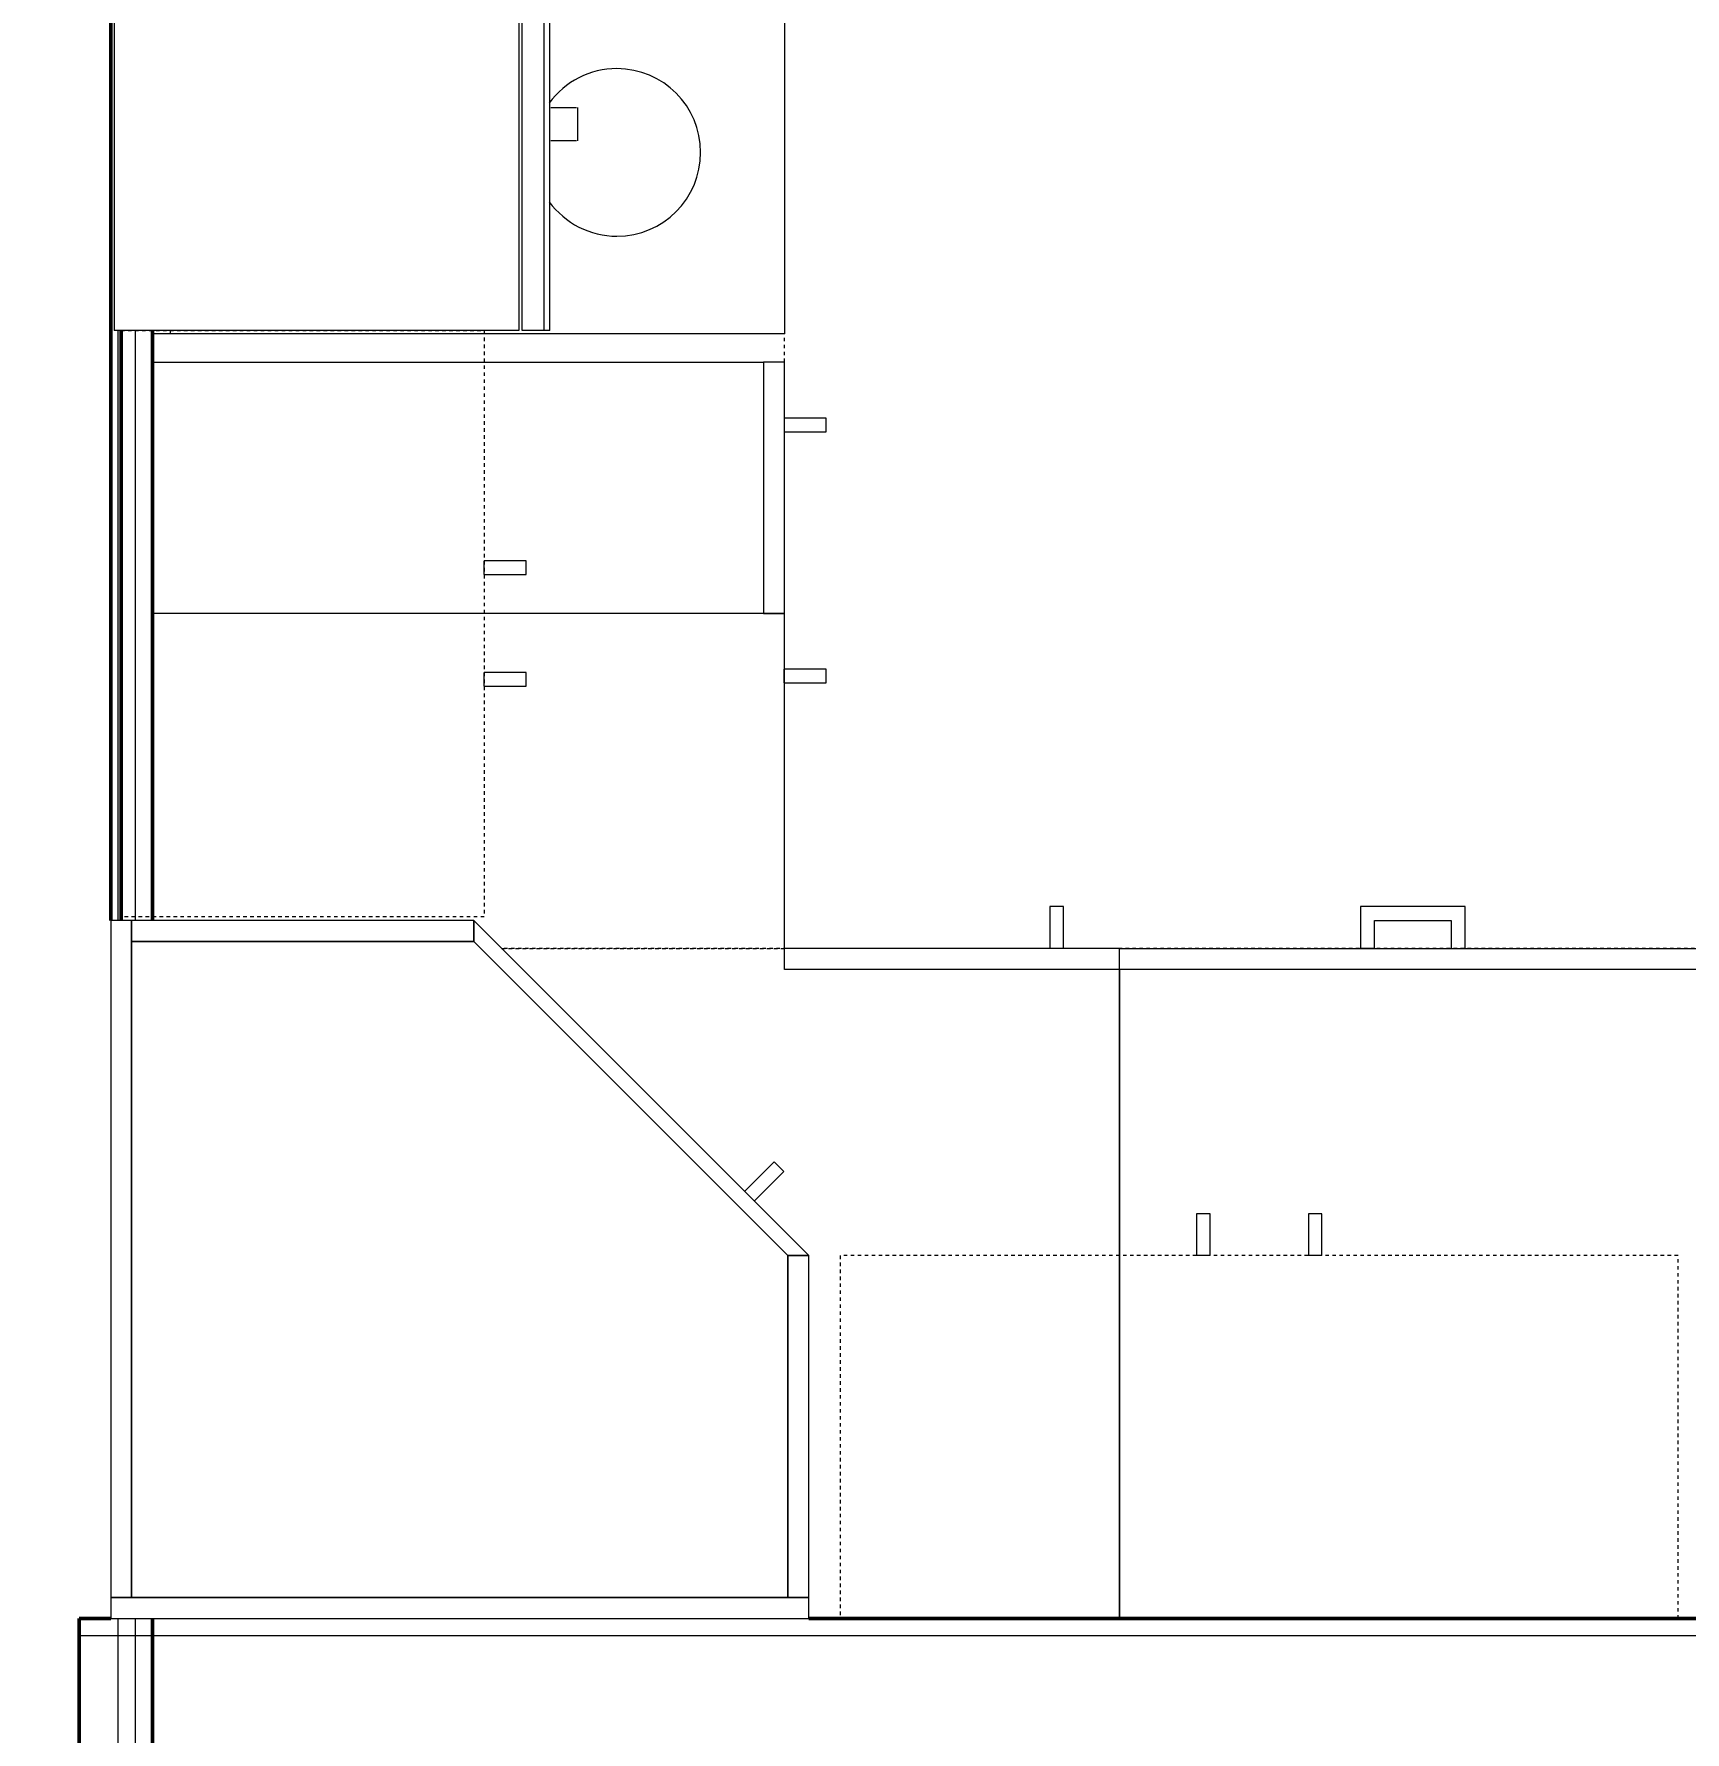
# Model space of a CAD drawing. Header units: inches. Extents: x -4266 to -1814, y 9706 to 12441.
# Drawn here: x -2935.5 to -2876.4, y 11913.5 to 11974.4 of the extents above; entities that cross this region are included whole.
import ezdxf

# ---------------------------------------------------------------- set-up
doc = ezdxf.new("R2010")
doc.units = ezdxf.units.IN
doc.header["$MEASUREMENT"] = 0
doc.linetypes.add('Dash', pattern=[0.25, 0.125, -0.125])
for name, color, linetype, lineweight in [('A-ANNO-DIMS', 211, 'Continuous', 9), ('A-ANNO-DIMS-96', 211, 'Continuous', 9), ('A-WALL', 113, 'Continuous', 13), ('A-WALL-3', 250, 'Continuous', 50), ('A-WALL-4', 10, 'Continuous', 13), ('I-WALL-3', 2, 'Continuous', 50), ('Q-CASE', 31, 'Continuous', 9), ('Q-CASE-2', 7, 'Continuous', 9), ('Q-CASE-4', 7, 'Dash', 9), ('Q-CASE-HDLN-1', 7, 'Dash', 9), ('Q-SPCQ-2', 7, 'Continuous', 9)]:
    doc.layers.add(name, color=color, linetype=linetype, lineweight=lineweight)
doc.styles.add('Century Gothic', font='ufonts.com_century-gothic.ttf', dxfattribs={"height": 9})
doc.dimstyles.new('OD__1_16__Tol__', dxfattribs={"dimscale": 12, "dimtxt": 9.397514, "dimasz": 1, "dimexe": 0.75, "dimexo": 0.5, "dimgap": 0.125, "dimtad": 1, "dimdec": 4, "dimrnd": 0.0625, "dimzin": 3, "dimdsep": 46, "dimlunit": 4, "dimtxsty": 'Century Gothic', "dimblk1": 'OBLIQUE', "dimblk2": 'OBLIQUE', "dimsah": 1, "dimcen": 0.09, "dimdle": 0.75, "dimazin": 0, "dimtfac": 1, "dimtdec": 4, "dimtix": 1, "dimtmove": 0, "dimatfit": 3, "dimfxl": 1, "dimtvp": 1, "dimtfill": 1, "dimfrac": 2, "dimtolj": 1, "dimtzin": 0, "dimarcsym": 2})

# ---------------------------------------------------------------- blocks, each defined once
blk = doc.blocks.new('DIMBLOCK18-FLOOR PLAN - 1ST FLOOR')
at = {"layer": 'A-ANNO-DIMS-96', "lineweight": 50}
for p, q in [((-4038.484, 12087.189), (-4044.484, 12093.189)), ((-4038.484, 12087.189), (-4032.484, 12081.189)), ((-4038.484, 11782.989), (-4044.484, 11788.989)), ((-4038.484, 11782.989), (-4032.484, 11776.989))]:
    blk.add_line(p, q, dxfattribs=at)
at = {"layer": 'A-ANNO-DIMS-96'}
for p, q in [((-2526.324, 12087.189), (-4047.484, 12087.189)), ((-4038.484, 11782.989), (-4038.484, 12087.189)), ((-4038.484, 12087.189), (-2526.324, 12087.189)), ((-3753.324, 11782.989), (-4047.484, 11782.989)), ((-4038.484, 11782.989), (-3753.324, 11782.989))]:
    blk.add_line(p, q, dxfattribs=at)
at = {"layer": 'A-ANNO-DIMS-96', "color": 0, "char_height": 9, "attachment_point": 1, "rotation": 90, "line_spacing_factor": 0.984502, "style": 'Century Gothic', "bg_fill": 3, "box_fill_scale": 1.25, "bg_fill_color": 256, "bg_fill_true_color": 13158600, "bg_fill_transparency": 0}
for s, insert, width in [('25\' - 4 3/16"', (-4051.52, 11900.856), 82.16113), ('304.2', (-4033.753, 11919.352), 37.76906)]:
    blk.add_mtext(s, dxfattribs=dict(at, insert=insert, width=width))
blk = doc.blocks.new('_Oblique')
at = {"color": 0, "linetype": 'ByBlock', "lineweight": -2}
blk.add_line((-0.5, -0.5), (0.5, 0.5), dxfattribs=at)

msp = doc.modelspace()

# ---------------------------------------------------------------- linework, layer by layer
at = {"layer": 'A-WALL'}
for p, q in [((-2932.52374, 11963.74501), (-2932.52374, 11942.6144)), ((-2931.89874, 11963.74501), (-2931.89874, 11942.6144)), ((-2932.52374, 11917.6144), (-2932.52374, 11724.7394)), ((-2931.89874, 11917.6144), (-2931.89874, 11724.7394))]:
    msp.add_line(p, q, dxfattribs=at)
at = {"layer": 'I-WALL-3'}
for p, q in [((-2931.27374, 11942.6144), (-2931.27374, 11963.74501)), ((-2931.27374, 11725.3644), (-2931.27374, 11917.6144))]:
    msp.add_line(p, q, dxfattribs=at)

# ---------------------------------------------------------------- next in the draw order: dimensions: what is measured, and where the dimension line sits
at = {"layer": 'A-ANNO-DIMS'}
dim = msp.add_linear_dim(base=(-4038.48434, 12087.1894), p1=(-3747.32374, 11782.9894), p2=(-2520.32374, 12087.1894), angle=90, dimstyle='OD__1_16__Tol__', override={"dimpost": '<>\\X', "dimfxl": 1264.146605}, dxfattribs=at)
dim.commit()
dim.dimension.update_dxf_attribs({"geometry": 'DIMBLOCK18-FLOOR PLAN - 1ST FLOOR', "text_midpoint": (-4038.48434, 11935.0894)})

# ---------------------------------------------------------------- next in the draw order: linework, layer by layer
at = {"layer": 'A-WALL-3'}
for p, q in [((-2932.77654, 12006.6269), (-2932.77654, 11942.6144)), ((-2932.40154, 11942.6144), (-2932.40154, 11963.74501)), ((-2932.77654, 11917.6144), (-2933.90014, 11917.6144)), ((-2933.90014, 11917.6144), (-2933.90014, 11912.8644)), ((-2782.56124, 11917.6144), (-2907.77654, 11917.6144))]:
    msp.add_line(p, q, dxfattribs=at)
at = {"layer": 'A-WALL-4'}
msp.add_line((-2782.56124, 11916.9894), (-2933.90014, 11916.9894), dxfattribs=at)
at = {"layer": 'Q-CASE'}
for p, q in [((-2919.77654, 11942.6144), (-2919.77654, 11941.8644)), ((-2907.77654, 11930.6144), (-2919.77654, 11942.6144)), ((-2919.77654, 11941.8644), (-2908.52654, 11930.6144)), ((-2908.52654, 11930.6144), (-2907.77654, 11930.6144))]:
    msp.add_line(p, q, dxfattribs=at)
at = {"layer": 'Q-CASE-2'}
for p, q in [((-2932.65014, 11993.6269), (-2932.65014, 11963.74501)), ((-2918.16195, 11993.6269), (-2918.16195, 11963.74501)), ((-2918.04384, 11963.74501), (-2918.04384, 11993.6269)), ((-2917.25644, 11963.74501), (-2917.25644, 11993.6269)), ((-2917.0508, 11963.74501), (-2917.0508, 11993.6269)), ((-2917.01536, 11971.73713), (-2916.10016, 11971.73713)), ((-2916.051, 11970.54502), (-2916.051, 11971.73713)), ((-2916.10016, 11970.54502), (-2917.01536, 11970.54502)), ((-2918.16195, 11963.74501), (-2932.65014, 11963.74501)), ((-2917.25644, 11963.74501), (-2918.04384, 11963.74501)), ((-2917.0508, 11963.74501), (-2917.25644, 11963.74501)), ((-2931.27374, 11962.6144), (-2909.40014, 11962.6144)), ((-2908.65014, 11962.6144), (-2909.40014, 11962.6144)), ((-2909.40014, 11962.6144), (-2909.40014, 11953.6144)), ((-2908.65014, 11953.6144), (-2908.65014, 11962.6144)), ((-2908.65014, 11960.1144), (-2908.65014, 11960.60284)), ((-2907.15088, 11960.60284), (-2908.65014, 11960.60284)), ((-2907.15088, 11960.1144), (-2907.15088, 11960.60284)), ((-2908.65014, 11960.1144), (-2907.15088, 11960.1144)), ((-2919.40154, 11955.00656), (-2919.40154, 11955.49501)), ((-2917.90229, 11955.49501), (-2919.40154, 11955.49501)), ((-2917.90229, 11955.00656), (-2917.90229, 11955.49501)), ((-2919.40154, 11955.00656), (-2917.90229, 11955.00656)), ((-2908.65014, 11953.6144), (-2931.27374, 11953.6144)), ((-2909.40014, 11953.6144), (-2931.27374, 11953.6144)), ((-2909.40014, 11953.6144), (-2908.65014, 11953.6144)), ((-2908.65014, 11940.8644), (-2908.65014, 11953.6144)), ((-2908.65014, 11941.6144), (-2908.65014, 11953.6144)), ((-2919.40154, 11951.00656), (-2919.40154, 11951.49501)), ((-2917.90229, 11951.49501), (-2919.40154, 11951.49501)), ((-2917.90229, 11951.00656), (-2917.90229, 11951.49501)), ((-2908.6542, 11951.12595), (-2908.6542, 11951.6144)), ((-2907.15494, 11951.6144), (-2908.6542, 11951.6144)), ((-2907.15494, 11951.12595), (-2907.15494, 11951.6144)), ((-2919.40154, 11951.00656), (-2917.90229, 11951.00656)), ((-2908.6542, 11951.12595), (-2907.15494, 11951.12595)), ((-2898.66169, 11943.11365), (-2899.15014, 11943.11365)), ((-2899.15014, 11943.11365), (-2899.15014, 11941.6144)), ((-2898.66169, 11941.6144), (-2898.66169, 11943.11365)), ((-2884.27514, 11943.1144), (-2888.02514, 11943.1144)), ((-2888.02514, 11943.1144), (-2888.02514, 11941.6144)), ((-2884.27514, 11941.6144), (-2884.27514, 11943.1144)), ((-2932.77654, 11942.6144), (-2932.77654, 11918.3644)), ((-2932.02654, 11942.6144), (-2932.77654, 11942.6144)), ((-2919.77654, 11942.6144), (-2932.02654, 11942.6144)), ((-2932.02654, 11942.6144), (-2932.02654, 11941.8644)), ((-2932.02654, 11918.3644), (-2932.02654, 11942.6144)), ((-2919.77654, 11941.8644), (-2919.77654, 11942.6144)), ((-2887.52577, 11941.6144), (-2887.52577, 11942.61502)), ((-2887.52577, 11942.61502), (-2884.77451, 11942.61502)), ((-2884.77451, 11942.61502), (-2884.77451, 11941.6144)), ((-2919.77654, 11941.8644), (-2932.02654, 11941.8644)), ((-2932.02654, 11941.8644), (-2932.02654, 11918.3644)), ((-2932.02654, 11941.8644), (-2919.77654, 11941.8644)), ((-2908.52654, 11930.6144), (-2919.77654, 11941.8644)), ((-2896.65014, 11941.6144), (-2908.65014, 11941.6144)), ((-2908.65014, 11940.8644), (-2908.65014, 11941.6144)), ((-2898.66169, 11941.6144), (-2899.15014, 11941.6144)), ((-2896.65014, 11941.6144), (-2875.65014, 11941.6144)), ((-2896.65014, 11940.8644), (-2896.65014, 11941.6144)), ((-2896.65014, 11917.6144), (-2896.65014, 11941.6144)), ((-2887.52577, 11941.6144), (-2888.02514, 11941.6144)), ((-2884.77451, 11941.6144), (-2884.27514, 11941.6144)), ((-2896.65014, 11940.8644), (-2908.65014, 11940.8644)), ((-2875.65014, 11940.8644), (-2896.65014, 11940.8644)), ((-2896.65014, 11940.8644), (-2896.65014, 11917.6144)), ((-2909.01451, 11933.97263), (-2910.07464, 11932.91249)), ((-2909.72926, 11932.56711), (-2908.66912, 11933.62724)), ((-2908.66912, 11933.62724), (-2909.01451, 11933.97263)), ((-2893.40014, 11932.11365), (-2893.88859, 11932.11365)), ((-2893.88859, 11932.11365), (-2893.88859, 11930.6144)), ((-2893.40014, 11930.6144), (-2893.40014, 11932.11365)), ((-2889.40014, 11932.11365), (-2889.88859, 11932.11365)), ((-2889.88859, 11932.11365), (-2889.88859, 11930.6144)), ((-2889.40014, 11930.6144), (-2889.40014, 11932.11365)), ((-2908.52654, 11918.3644), (-2908.52654, 11930.6144)), ((-2907.77654, 11930.6144), (-2908.52654, 11930.6144)), ((-2908.52654, 11930.6144), (-2908.52654, 11918.3644)), ((-2907.77654, 11918.3644), (-2907.77654, 11930.6144)), ((-2893.40014, 11930.6144), (-2893.88859, 11930.6144)), ((-2889.40014, 11930.6144), (-2889.88859, 11930.6144)), ((-2932.77654, 11918.3644), (-2932.02654, 11918.3644)), ((-2907.77654, 11918.3644), (-2932.77654, 11918.3644)), ((-2932.77654, 11918.3644), (-2932.77654, 11917.6144)), ((-2932.02654, 11918.3644), (-2908.52654, 11918.3644)), ((-2908.52654, 11918.3644), (-2907.77654, 11918.3644)), ((-2907.77654, 11917.6144), (-2907.77654, 11918.3644)), ((-2932.77654, 11917.6144), (-2907.77654, 11917.6144))]:
    msp.add_line(p, q, dxfattribs=at)
at = {"layer": 'Q-CASE-4'}
for p, q in [((-2932.40154, 11942.74501), (-2932.40154, 11963.74501)), ((-2932.40154, 11963.74501), (-2919.40154, 11963.74501)), ((-2919.40154, 11963.74501), (-2919.40154, 11942.74501)), ((-2919.40154, 11942.74501), (-2932.40154, 11942.74501)), ((-2906.65014, 11930.6144), (-2906.65014, 11917.6144)), ((-2876.65014, 11930.6144), (-2906.65014, 11930.6144)), ((-2876.65014, 11917.6144), (-2876.65014, 11930.6144)), ((-2906.65014, 11917.6144), (-2876.65014, 11917.6144))]:
    msp.add_line(p, q, dxfattribs=at)
at = {"layer": 'Q-CASE-HDLN-1'}
for p, q in [((-2908.65014, 11941.6144), (-2908.65014, 11963.6269)), ((-2782.56124, 11941.6144), (-2918.77654, 11941.6144)), ((-2918.77654, 11941.6144), (-2908.65014, 11941.6144))]:
    msp.add_line(p, q, dxfattribs=at)
at = {"layer": 'Q-SPCQ-2'}
for p, q in [((-2908.65014, 11993.6269), (-2908.65014, 11963.6269)), ((-2908.65014, 11963.6269), (-2931.27374, 11963.6269)), ((-2930.65014, 11963.74501), (-2930.65014, 11963.6269))]:
    msp.add_line(p, q, dxfattribs=at)
for start, end in [(90, 143.8773135), (270, 90), (216.1226865, 270)]:
    msp.add_arc((-2914.65014, 11970.1269), 3, start, end, dxfattribs=at)

doc.saveas('drawing.dxf')
